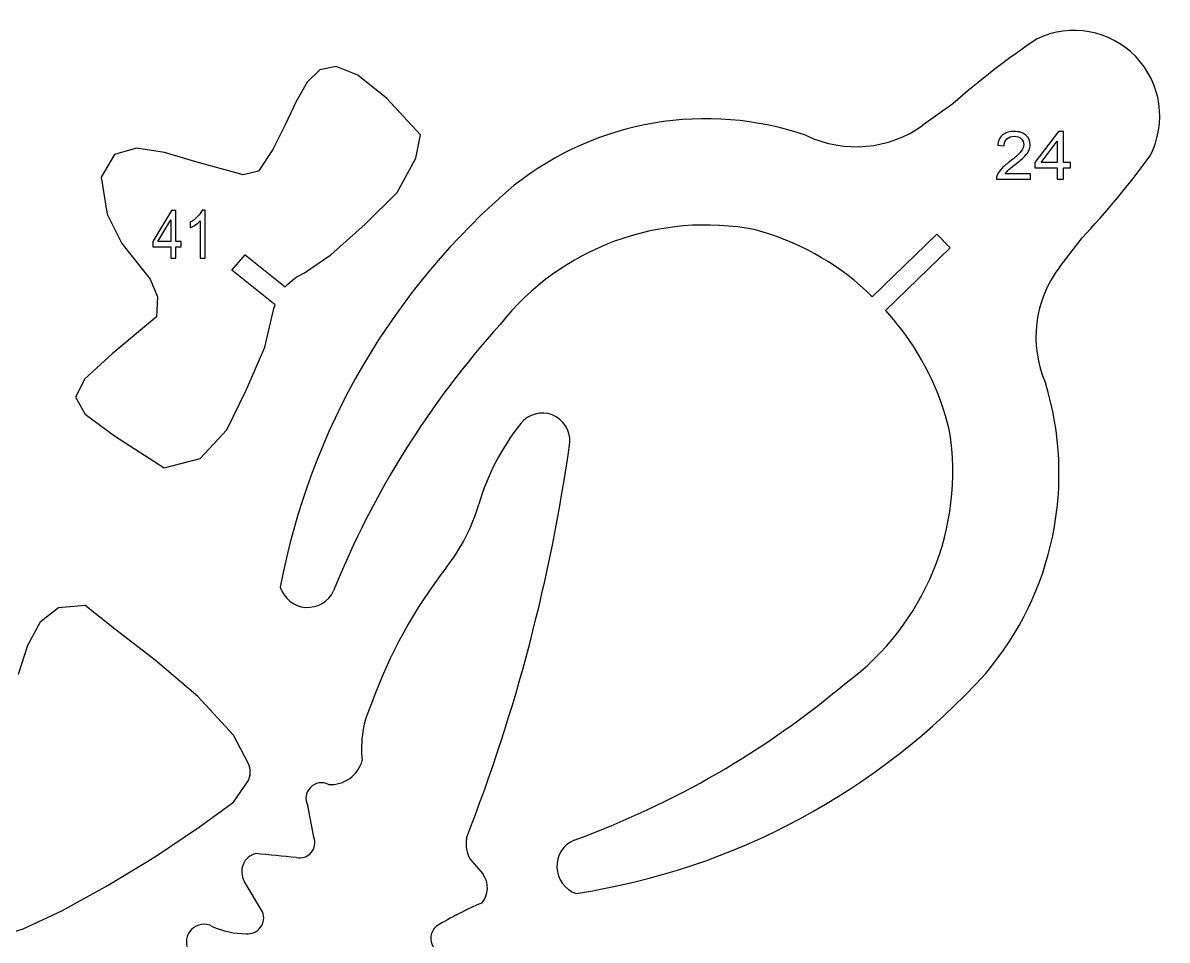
# Model space of a CAD drawing. Header units: millimetres. Extents: x -145 to 189, y -186 to 77.
# Drawn here: x -47.8 to 14.7, y 26 to 76.1 of the extents above; entities that cross this region are included whole.
import ezdxf

# ---------------------------------------------------------------- set-up
doc = ezdxf.new("R2010")
doc.units = ezdxf.units.MM
doc.header["$MEASUREMENT"] = 0
doc.layers.add('Capa 1', color=7, linetype='Continuous')

msp = doc.modelspace()

# ---------------------------------------------------------------- linework, layer by layer
at = {"layer": 'Capa 1', "lineweight": 25}
for points in [[(13.8112, 68.8894), (14.7369, 70.676), (14.4187, 72.8541), (13.0205, 74.3012), (13.0205, 74.3012), (11.6224, 75.7483), (9.4565, 76.1412), (7.6391, 75.2775)], [(-17.8903, 53.2297), (-17.8473, 53.8858), (-18.2356, 54.4938), (-18.8491, 54.7306), (-18.8491, 54.7306), (-19.4625, 54.9674), (-20.1587, 54.7781), (-20.5677, 54.2632)], [(-33.7058, 45.3282), (-33.5205, 44.7076), (-32.9704, 44.2666), (-32.3244, 44.2206), (-32.3244, 44.2206), (-31.6784, 44.1746), (-31.0714, 44.5332), (-30.7999, 45.1212)], [(-31.074, 34.5498), (-31.4041, 34.7154), (-31.8033, 34.649), (-32.062, 34.3855), (-32.062, 34.3855), (-32.3206, 34.1219), (-32.3796, 33.7216), (-32.2079, 33.3947)], [(-32.83, 30.552), (-32.53, 30.49), (-32.2201, 30.5958), (-32.0208, 30.8283), (-32.0208, 30.8283), (-31.8215, 31.0609), (-31.7642, 31.3833), (-31.8713, 31.6702)], [(-17.6467, 31.5084), (-18.2436, 31.2572), (-18.6227, 30.6629), (-18.5989, 30.0157), (-18.5989, 30.0157), (-18.5751, 29.3685), (-18.1533, 28.8037), (-17.5396, 28.597)], [(-35.0417, 30.771), (-35.3527, 30.695), (-35.6093, 30.4761), (-35.7334, 30.181), (-35.7334, 30.181), (-35.8574, 29.8859), (-35.8343, 29.5494), (-35.671, 29.274)], [(-35.568, 26.3952), (-35.2634, 26.3679), (-34.9667, 26.5013), (-34.7848, 26.7471), (-34.7848, 26.7471), (-34.603, 26.993), (-34.5624, 27.3158), (-34.6776, 27.599)], [(-37.4204, 26.7928), (-37.7922, 26.9961), (-38.2534, 26.9308), (-38.5541, 26.6322), (-38.5541, 26.6322), (-38.8548, 26.3337), (-38.9235, 25.873), (-38.7229, 25.4997)]]:
    msp.add_open_spline(points, degree=3, knots=[0, 0, 0, 0, 0.3333333, 0.3333333, 0.3333333, 0.3333333, 1, 1, 1, 1], dxfattribs=at)
for points in [[(7.6391, 75.2774), (6.0271, 74.1881), (4.4852, 72.9985), (3.0226, 71.7157)], [(-30.6572, 73.7589), (-30.6572, 73.7589), (-31.5487, 73.5806), (-31.5487, 73.5806)], [(-29.4763, 73.287), (-29.4763, 73.287), (-30.6572, 73.7589), (-30.6572, 73.7589)], [(-31.5487, 73.5806), (-31.5487, 73.5806), (-32.2444, 72.8949), (-32.2444, 72.8949)], [(-27.9108, 72.0253), (-27.9108, 72.0253), (-29.4763, 73.287), (-29.4763, 73.287)], [(-32.2444, 72.8949), (-32.2444, 72.8949), (-32.8401, 71.8456), (-32.8401, 71.8456)], [(-26.0455, 70.0267), (-26.0455, 70.0267), (-27.9108, 72.0253), (-27.9108, 72.0253)], [(-32.8401, 71.8456), (-32.8401, 71.8456), (-33.4329, 70.5748), (-33.4329, 70.5748)], [(-4.9637, 69.9864), (-10.4002, 71.8601), (-16.4167, 70.8363), (-20.9274, 67.2698)], [(3.0226, 71.7157), (3.0226, 71.7157), (1.4017, 70.5535), (1.4017, 70.5535)], [(-33.4329, 70.5748), (-33.4329, 70.5748), (-34.1187, 69.2236), (-34.1187, 69.2236)], [(-26.3007, 68.753), (-26.3007, 68.753), (-26.0455, 70.0267), (-26.0455, 70.0267)], [(-4.9637, 69.9864), (-2.897, 69.0023), (-0.4586, 69.2196), (1.4017, 70.5535)], [(-42.7669, 68.9482), (-42.7669, 68.9482), (-43.4934, 67.7157), (-43.4934, 67.7157)], [(-41.5607, 69.2925), (-41.5607, 69.2925), (-42.7669, 68.9482), (-42.7669, 68.9482)], [(-40.0288, 69.0565), (-40.0288, 69.0565), (-41.5607, 69.2925), (-41.5607, 69.2925)], [(-38.3224, 68.5478), (-38.3224, 68.5478), (-40.0288, 69.0565), (-40.0288, 69.0565)], [(-34.1187, 69.2236), (-34.1187, 69.2236), (-34.9047, 68.052), (-34.9047, 68.052)], [(10.0932, 64.3981), (11.4254, 65.8158), (12.6672, 67.3159), (13.8112, 68.8894)], [(-36.5915, 68.0721), (-36.5915, 68.0721), (-38.3224, 68.5478), (-38.3224, 68.5478)], [(-27.3287, 66.8706), (-27.3287, 66.8706), (-26.3007, 68.753), (-26.3007, 68.753)], [(-43.4934, 67.7157), (-43.4934, 67.7157), (-43.1592, 65.6883), (-43.1592, 65.6883)], [(-35.7314, 67.844), (-35.7314, 67.844), (-36.5915, 68.0721), (-36.5915, 68.0721)], [(-34.9047, 68.052), (-34.9047, 68.052), (-35.7314, 67.844), (-35.7314, 67.844)], [(-20.9274, 67.2698), (-27.5853, 61.6447), (-32.0987, 53.8948), (-33.7058, 45.3282)], [(-29.0653, 65.1502), (-29.0653, 65.1502), (-27.3287, 66.8706), (-27.3287, 66.8706)], [(-43.1592, 65.6883), (-43.1592, 65.6883), (-42.3701, 64.0902), (-42.3701, 64.0902)], [(-7.749, 64.8402), (-12.9988, 65.86), (-18.3791, 63.867), (-21.6976, 59.6732)], [(-30.9366, 63.4736), (-30.9366, 63.4736), (-29.0653, 65.1502), (-29.0653, 65.1502)], [(-1.684, 61.4944), (-3.4063, 63.0825), (-5.4871, 64.2304), (-7.749, 64.8402)], [(-1.3773, 61.1841), (-1.3773, 61.1841), (2.1603, 64.6024), (2.1603, 64.6024)], [(2.1603, 64.6024), (2.1603, 64.6024), (2.888, 63.8493), (2.888, 63.8493)], [(8.876, 62.8181), (8.876, 62.8181), (10.0932, 64.3981), (10.0932, 64.3981)], [(-42.3701, 64.0902), (-42.3701, 64.0902), (-40.8139, 62.1516), (-40.8139, 62.1516)], [(2.888, 63.8493), (2.888, 63.8493), (-0.6537, 60.4271), (-0.6537, 60.4271)], [(-36.3479, 62.6352), (-36.3479, 62.6352), (-35.6218, 63.478), (-35.6218, 63.478)], [(-35.6218, 63.478), (-35.6218, 63.478), (-33.4352, 61.7305), (-33.4352, 61.7305)], [(-32.38, 62.4928), (-32.38, 62.4928), (-30.9366, 63.4736), (-30.9366, 63.4736)], [(-33.9818, 60.7487), (-33.9818, 60.7487), (-36.3479, 62.6352), (-36.3479, 62.6352)], [(8.876, 62.8181), (7.4789, 61.0046), (7.1781, 58.575), (8.0907, 56.4756)], [(-40.8139, 62.1516), (-40.8139, 62.1516), (-40.4187, 61.1743), (-40.4187, 61.1743)], [(-33.4352, 61.7305), (-33.4352, 61.7305), (-33.283, 61.8821), (-33.283, 61.8821)], [(-33.283, 61.8821), (-33.283, 61.8821), (-32.8302, 62.2513), (-32.8302, 62.2513)], [(-32.8302, 62.2513), (-32.8302, 62.2513), (-32.38, 62.4928), (-32.38, 62.4928)], [(-1.684, 61.4945), (-1.684, 61.4945), (-1.3773, 61.1841), (-1.3773, 61.1841)], [(-40.4187, 61.1743), (-40.4187, 61.1743), (-40.4769, 60.0784), (-40.4769, 60.0784)], [(-34.0523, 60.548), (-34.0523, 60.548), (-33.9818, 60.7487), (-33.9818, 60.7487)], [(-40.4769, 60.0784), (-40.4769, 60.0784), (-42.8964, 58.0614), (-42.8964, 58.0614)], [(-34.5566, 58.4286), (-34.5566, 58.4286), (-34.0523, 60.548), (-34.0523, 60.548)], [(-0.6537, 60.4271), (-0.6537, 60.4271), (-0.0911, 59.7937), (-0.0911, 59.7937)], [(-21.6976, 59.6732), (-25.5606, 55.393), (-28.6415, 50.4675), (-30.7999, 45.1212)], [(2.8519, 53.8687), (2.3337, 56.0417), (1.3273, 58.068), (-0.0911, 59.7937)], [(-35.5459, 56.1189), (-35.5459, 56.1189), (-34.5566, 58.4286), (-34.5566, 58.4286)], [(-42.8964, 58.0614), (-42.8964, 58.0614), (-44.3847, 56.7051), (-44.3847, 56.7051)], [(-44.3847, 56.7051), (-44.3847, 56.7051), (-44.8928, 55.7063), (-44.8928, 55.7063)], [(4.8276, 40.6147), (8.5468, 45.0002), (9.7767, 50.9779), (8.0908, 56.4755)], [(-44.8928, 55.7063), (-44.8928, 55.7063), (-44.3689, 54.7643), (-44.3689, 54.7643)], [(-36.6197, 53.9229), (-36.6197, 53.9229), (-35.5459, 56.1189), (-35.5459, 56.1189)], [(-44.3689, 54.7643), (-44.3689, 54.7643), (-42.7709, 53.5796), (-42.7709, 53.5796)], [(-38.0743, 52.3458), (-38.0743, 52.3458), (-36.6197, 53.9229), (-36.6197, 53.9229)], [(-20.5677, 54.2632), (-21.6091, 52.9531), (-22.3886, 51.4548), (-22.8638, 49.8501)], [(-2.7909, 40.1057), (1.5144, 43.2783), (3.6909, 48.587), (2.8519, 53.8687)], [(-42.7709, 53.5796), (-42.7709, 53.5796), (-40.0503, 51.845), (-40.0503, 51.845)], [(-23.5428, 31.6065), (-20.8193, 38.5683), (-18.9222, 45.8257), (-17.8903, 53.2297)], [(-40.0503, 51.845), (-40.0503, 51.845), (-38.0743, 52.3458), (-38.0743, 52.3458)], [(-24.6418, 46.385), (-23.8385, 47.4192), (-23.2355, 48.5944), (-22.8638, 49.8501)], [(-24.6418, 46.385), (-26.3834, 44.1424), (-27.7595, 41.6386), (-28.7192, 38.9662)], [(-45.8261, 44.2029), (-45.8261, 44.2029), (-46.8293, 43.4129), (-46.8293, 43.4129)], [(-44.3701, 44.3193), (-44.3701, 44.3193), (-45.8261, 44.2029), (-45.8261, 44.2029)], [(-42.7614, 43.0555), (-42.7614, 43.0555), (-44.3701, 44.3193), (-44.3701, 44.3193)], [(-46.8293, 43.4129), (-46.8293, 43.4129), (-47.5153, 42.1343), (-47.5153, 42.1343)], [(-40.5473, 41.3428), (-40.5473, 41.3428), (-42.7614, 43.0555), (-42.7614, 43.0555)], [(-47.5153, 42.1343), (-47.5153, 42.1343), (-48.0195, 40.5508), (-48.0195, 40.5508)], [(-38.2188, 39.3489), (-38.2188, 39.3489), (-40.5473, 41.3428), (-40.5473, 41.3428)], [(-17.6467, 31.5084), (-12.2294, 33.482), (-7.201, 36.392), (-2.7909, 40.1057)], [(-17.5396, 28.597), (-8.9229, 29.9092), (-1.0228, 34.1538), (4.8276, 40.6147)], [(-36.2697, 37.2432), (-36.2697, 37.2432), (-38.2188, 39.3489), (-38.2188, 39.3489)], [(-28.7192, 38.9662), (-29.1794, 38.0014), (-29.3564, 36.9257), (-29.2298, 35.8643)], [(-35.4603, 35.7029), (-35.4603, 35.7029), (-36.2697, 37.2432), (-36.2697, 37.2432)], [(-35.4909, 34.6998), (-35.3056, 35.0057), (-35.2939, 35.3863), (-35.4603, 35.7029)], [(-31.074, 34.5498), (-30.223, 34.4869), (-29.448, 35.0393), (-29.2298, 35.8643)], [(-36.2659, 33.5725), (-36.2659, 33.5725), (-35.4909, 34.6998), (-35.4909, 34.6998)], [(-38.1108, 32.2248), (-38.1108, 32.2248), (-36.2659, 33.5725), (-36.2659, 33.5725)], [(-31.8713, 31.6702), (-31.8713, 31.6702), (-32.2079, 33.3947), (-32.2079, 33.3947)], [(-40.5262, 30.6187), (-40.5262, 30.6187), (-38.1108, 32.2248), (-38.1108, 32.2248)], [(-23.5428, 31.6065), (-23.5922, 31.2122), (-23.5204, 30.8121), (-23.3368, 30.4596)], [(-32.83, 30.552), (-33.5667, 30.6297), (-34.304, 30.7027), (-35.0417, 30.771)], [(-43.1033, 29.0443), (-43.1033, 29.0443), (-40.5262, 30.6187), (-40.5262, 30.6187)], [(-23.3368, 30.4596), (-23.3368, 30.4596), (-22.6478, 29.6615), (-22.6478, 29.6615)], [(-22.7016, 28.0711), (-22.3094, 28.5217), (-22.287, 29.1855), (-22.6478, 29.6615)], [(-45.5962, 27.6706), (-45.5962, 27.6706), (-43.1033, 29.0443), (-43.1033, 29.0443)], [(-34.6776, 27.599), (-34.6776, 27.599), (-35.671, 29.274), (-35.671, 29.274)], [(-47.7604, 26.6678), (-47.7604, 26.6678), (-45.5962, 27.6706), (-45.5962, 27.6706)], [(-22.7016, 28.0711), (-23.5566, 27.7089), (-24.3847, 27.2862), (-25.1795, 26.8061)], [(-49.3971, 26.1528), (-49.3971, 26.1528), (-47.7604, 26.6678), (-47.7604, 26.6678)], [(-37.4204, 26.7928), (-36.8389, 26.5281), (-36.2069, 26.3924), (-35.568, 26.3952)], [(-25.1795, 26.8061), (-25.5151, 26.517), (-25.5824, 26.023), (-25.3363, 25.6547)]]:
    msp.add_open_spline(points, degree=3, dxfattribs=at)
at = {"layer": 'Capa 1'}
for points, knots in [([(7.2655, 67.9034), (7.2655, 67.9034), (7.2655, 67.598), (7.2655, 67.598), (7.2655, 67.598), (7.2655, 67.598), (5.4145, 67.598), (5.4145, 67.598), (5.4145, 67.598), (5.412, 67.675), (5.4256, 67.7489), (5.4549, 67.8204), (5.4549, 67.8204), (5.5025, 67.9374), (5.5786, 68.0531), (5.6833, 68.1664), (5.6833, 68.1664), (5.7881, 68.2798), (5.9378, 68.4107), (6.1324, 68.5591), (6.1324, 68.5591), (6.435, 68.7912), (6.6407, 68.9749), (6.7481, 69.1106), (6.7481, 69.1106), (6.8561, 69.2464), (6.9101, 69.3748), (6.9101, 69.496), (6.9101, 69.496), (6.9101, 69.6227), (6.8613, 69.7294), (6.7637, 69.8166), (6.7637, 69.8166), (6.666, 69.9033), (6.5385, 69.9469), (6.3817, 69.9469), (6.3817, 69.9469), (6.2158, 69.9469), (6.0829, 69.9009), (5.9834, 69.8087), (5.9834, 69.8087), (5.8838, 69.7172), (5.8337, 69.59), (5.8324, 69.427), (5.8324, 69.427), (5.8324, 69.427), (5.481, 69.4597), (5.481, 69.4597), (5.481, 69.4597), (5.5051, 69.7045), (5.5961, 69.8912), (5.7537, 70.0196), (5.7537, 70.0196), (5.9117, 70.1481), (6.1233, 70.2124), (6.3895, 70.2124), (6.3895, 70.2124), (6.6576, 70.2124), (6.8704, 70.1433), (7.0266, 70.0045), (7.0266, 70.0045), (7.1834, 69.8657), (7.2615, 69.6936), (7.2615, 69.4888), (7.2615, 69.4888), (7.2615, 69.3845), (7.2387, 69.2821), (7.1926, 69.1815), (7.1926, 69.1815), (7.147, 69.0803), (7.0709, 68.9743), (6.9648, 68.8628), (6.9648, 68.8628), (6.858, 68.7519), (6.6817, 68.5985), (6.4357, 68.4046), (6.4357, 68.4046), (6.2294, 68.2434), (6.0967, 68.1343), (6.038, 68.0768), (6.038, 68.0768), (5.9795, 68.0192), (5.9313, 67.9616), (5.893, 67.9034), (5.893, 67.9034), (5.893, 67.9034), (7.2655, 67.9034), (7.2655, 67.9034)], [0, 0, 0, 0, 0.0434783, 0.0434783, 0.0434783, 0.0434783, 0.0869565, 0.0869565, 0.0869565, 0.0869565, 0.1304348, 0.1304348, 0.1304348, 0.1304348, 0.173913, 0.173913, 0.173913, 0.173913, 0.2173913, 0.2173913, 0.2173913, 0.2173913, 0.2608696, 0.2608696, 0.2608696, 0.2608696, 0.3043478, 0.3043478, 0.3043478, 0.3043478, 0.3478261, 0.3478261, 0.3478261, 0.3478261, 0.3913043, 0.3913043, 0.3913043, 0.3913043, 0.4347826, 0.4347826, 0.4347826, 0.4347826, 0.4782609, 0.4782609, 0.4782609, 0.4782609, 0.5217391, 0.5217391, 0.5217391, 0.5217391, 0.5652174, 0.5652174, 0.5652174, 0.5652174, 0.6086957, 0.6086957, 0.6086957, 0.6086957, 0.6521739, 0.6521739, 0.6521739, 0.6521739, 0.6956522, 0.6956522, 0.6956522, 0.6956522, 0.7391304, 0.7391304, 0.7391304, 0.7391304, 0.7826087, 0.7826087, 0.7826087, 0.7826087, 0.826087, 0.826087, 0.826087, 0.826087, 0.8695652, 0.8695652, 0.8695652, 0.8695652, 0.9130435, 0.9130435, 0.9130435, 0.9130435, 1, 1, 1, 1]), ([(8.7343, 67.598), (8.7343, 67.598), (8.7343, 68.2198), (8.7343, 68.2198), (8.7343, 68.2198), (8.7343, 68.2198), (7.5199, 68.2198), (7.5199, 68.2198), (7.5199, 68.2198), (7.5199, 68.2198), (7.5199, 68.5143), (7.5199, 68.5143), (7.5199, 68.5143), (7.5199, 68.5143), (8.7967, 70.2014), (8.7967, 70.2014), (8.7967, 70.2014), (8.7967, 70.2014), (9.0779, 70.2014), (9.0779, 70.2014), (9.0779, 70.2014), (9.0779, 70.2014), (9.0779, 68.5143), (9.0779, 68.5143), (9.0779, 68.5143), (9.0779, 68.5143), (9.4566, 68.5143), (9.4566, 68.5143), (9.4566, 68.5143), (9.4566, 68.5143), (9.4566, 68.2198), (9.4566, 68.2198), (9.4566, 68.2198), (9.4566, 68.2198), (9.0779, 68.2198), (9.0779, 68.2198), (9.0779, 68.2198), (9.0779, 68.2198), (9.0779, 67.598), (9.0779, 67.598), (9.0779, 67.598), (9.0779, 67.598), (8.7343, 67.598), (8.7343, 67.598)], [0, 0, 0, 0, 0.0833333, 0.0833333, 0.0833333, 0.0833333, 0.1666667, 0.1666667, 0.1666667, 0.1666667, 0.25, 0.25, 0.25, 0.25, 0.3333333, 0.3333333, 0.3333333, 0.3333333, 0.4166667, 0.4166667, 0.4166667, 0.4166667, 0.5, 0.5, 0.5, 0.5, 0.5833333, 0.5833333, 0.5833333, 0.5833333, 0.6666667, 0.6666667, 0.6666667, 0.6666667, 0.75, 0.75, 0.75, 0.75, 0.8333333, 0.8333333, 0.8333333, 0.8333333, 1, 1, 1, 1]), ([(8.7343, 68.5143), (8.7343, 68.5143), (8.7343, 69.6857), (8.7343, 69.6857), (8.7343, 69.6857), (8.7343, 69.6857), (7.8577, 68.5143), (7.8577, 68.5143), (7.8577, 68.5143), (7.8577, 68.5143), (8.7343, 68.5143), (8.7343, 68.5143)], [0, 0, 0, 0, 0.25, 0.25, 0.25, 0.25, 0.5, 0.5, 0.5, 0.5, 1, 1, 1, 1]), ([(-39.6937, 63.294), (-39.6937, 63.294), (-39.6937, 63.9158), (-39.6937, 63.9158), (-39.6937, 63.9158), (-39.6937, 63.9158), (-40.6653, 63.9158), (-40.6653, 63.9158), (-40.6653, 63.9158), (-40.6653, 63.9158), (-40.6653, 64.2103), (-40.6653, 64.2103), (-40.6653, 64.2103), (-40.6653, 64.2103), (-39.6438, 65.8974), (-39.6438, 65.8974), (-39.6438, 65.8974), (-39.6438, 65.8974), (-39.4189, 65.8974), (-39.4189, 65.8974), (-39.4189, 65.8974), (-39.4189, 65.8974), (-39.4189, 64.2103), (-39.4189, 64.2103), (-39.4189, 64.2103), (-39.4189, 64.2103), (-39.1159, 64.2103), (-39.1159, 64.2103), (-39.1159, 64.2103), (-39.1159, 64.2103), (-39.1159, 63.9158), (-39.1159, 63.9158), (-39.1159, 63.9158), (-39.1159, 63.9158), (-39.4189, 63.9158), (-39.4189, 63.9158), (-39.4189, 63.9158), (-39.4189, 63.9158), (-39.4189, 63.294), (-39.4189, 63.294), (-39.4189, 63.294), (-39.4189, 63.294), (-39.6937, 63.294), (-39.6937, 63.294)], [0, 0, 0, 0, 0.0833333, 0.0833333, 0.0833333, 0.0833333, 0.1666667, 0.1666667, 0.1666667, 0.1666667, 0.25, 0.25, 0.25, 0.25, 0.3333333, 0.3333333, 0.3333333, 0.3333333, 0.4166667, 0.4166667, 0.4166667, 0.4166667, 0.5, 0.5, 0.5, 0.5, 0.5833333, 0.5833333, 0.5833333, 0.5833333, 0.6666667, 0.6666667, 0.6666667, 0.6666667, 0.75, 0.75, 0.75, 0.75, 0.8333333, 0.8333333, 0.8333333, 0.8333333, 1, 1, 1, 1]), ([(-37.8033, 63.294), (-37.8033, 63.294), (-38.0782, 63.294), (-38.0782, 63.294), (-38.0782, 63.294), (-38.0782, 63.294), (-38.0782, 65.3314), (-38.0782, 65.3314), (-38.0782, 65.3314), (-38.1443, 65.2575), (-38.2312, 65.1842), (-38.3386, 65.1108), (-38.3386, 65.1108), (-38.4458, 65.0375), (-38.5426, 64.9824), (-38.628, 64.946), (-38.628, 64.946), (-38.628, 64.946), (-38.628, 65.2551), (-38.628, 65.2551), (-38.628, 65.2551), (-38.4744, 65.3387), (-38.3401, 65.4405), (-38.225, 65.5605), (-38.225, 65.5605), (-38.1099, 65.6799), (-38.0282, 65.7956), (-37.9803, 65.9084), (-37.9803, 65.9084), (-37.9803, 65.9084), (-37.8033, 65.9084), (-37.8033, 65.9084), (-37.8033, 65.9084), (-37.8033, 65.9084), (-37.8033, 63.294), (-37.8033, 63.294)], [0, 0, 0, 0, 0.1, 0.1, 0.1, 0.1, 0.2, 0.2, 0.2, 0.2, 0.3, 0.3, 0.3, 0.3, 0.4, 0.4, 0.4, 0.4, 0.5, 0.5, 0.5, 0.5, 0.6, 0.6, 0.6, 0.6, 0.7, 0.7, 0.7, 0.7, 0.8, 0.8, 0.8, 0.8, 1, 1, 1, 1]), ([(-39.6937, 64.2103), (-39.6937, 64.2103), (-39.6937, 65.3817), (-39.6937, 65.3817), (-39.6937, 65.3817), (-39.6937, 65.3817), (-40.395, 64.2103), (-40.395, 64.2103), (-40.395, 64.2103), (-40.395, 64.2103), (-39.6937, 64.2103), (-39.6937, 64.2103)], [0, 0, 0, 0, 0.25, 0.25, 0.25, 0.25, 0.5, 0.5, 0.5, 0.5, 1, 1, 1, 1])]:
    msp.add_open_spline(points, degree=3, knots=knots, dxfattribs=at)

doc.saveas('drawing.dxf')
